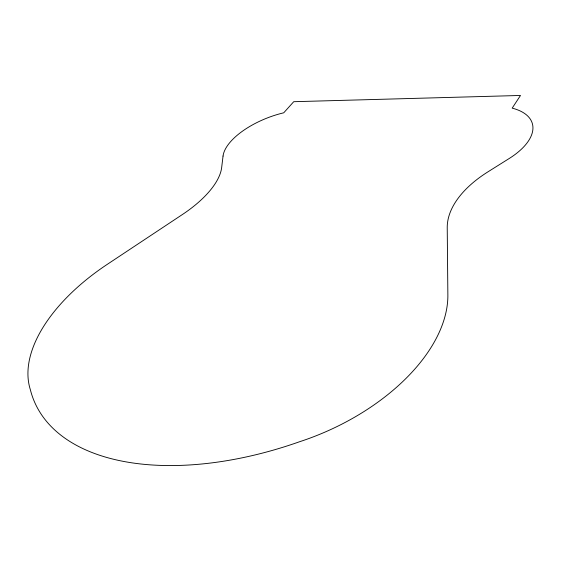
<?xml version="1.0" encoding="UTF-8"?>
<svg xmlns="http://www.w3.org/2000/svg" width="561" height="561" viewBox="0 0 561 561"><rect width="100%" height="100%" fill="white"/><g stroke="black" fill="none" stroke-linecap="round" stroke-linejoin="round"><path stroke-width="0.84" d="M223.047 156.063L221.672 167.48A87.348 38.52 -24.8 0 1 182.311 214.59L107.242 264.364A161.785 87.558 -26.4 0 0 30.336 389.629A257.702 142.052 -23.1 0 0 299.455 441.773A172.816 101.772 -23.3 0 0 447.867 294.869L447.229 227.78A117.347 63.786 -12.3 0 1 488.035 171.785L509.283 158.454A65.328 31.767 -15.9 0 0 512.179 108.14L520.496 95.461L293.726 101.702L283.74 112.803A56.913 25.462 -21.2 0 0 223.047 156.063"/></g></svg>
